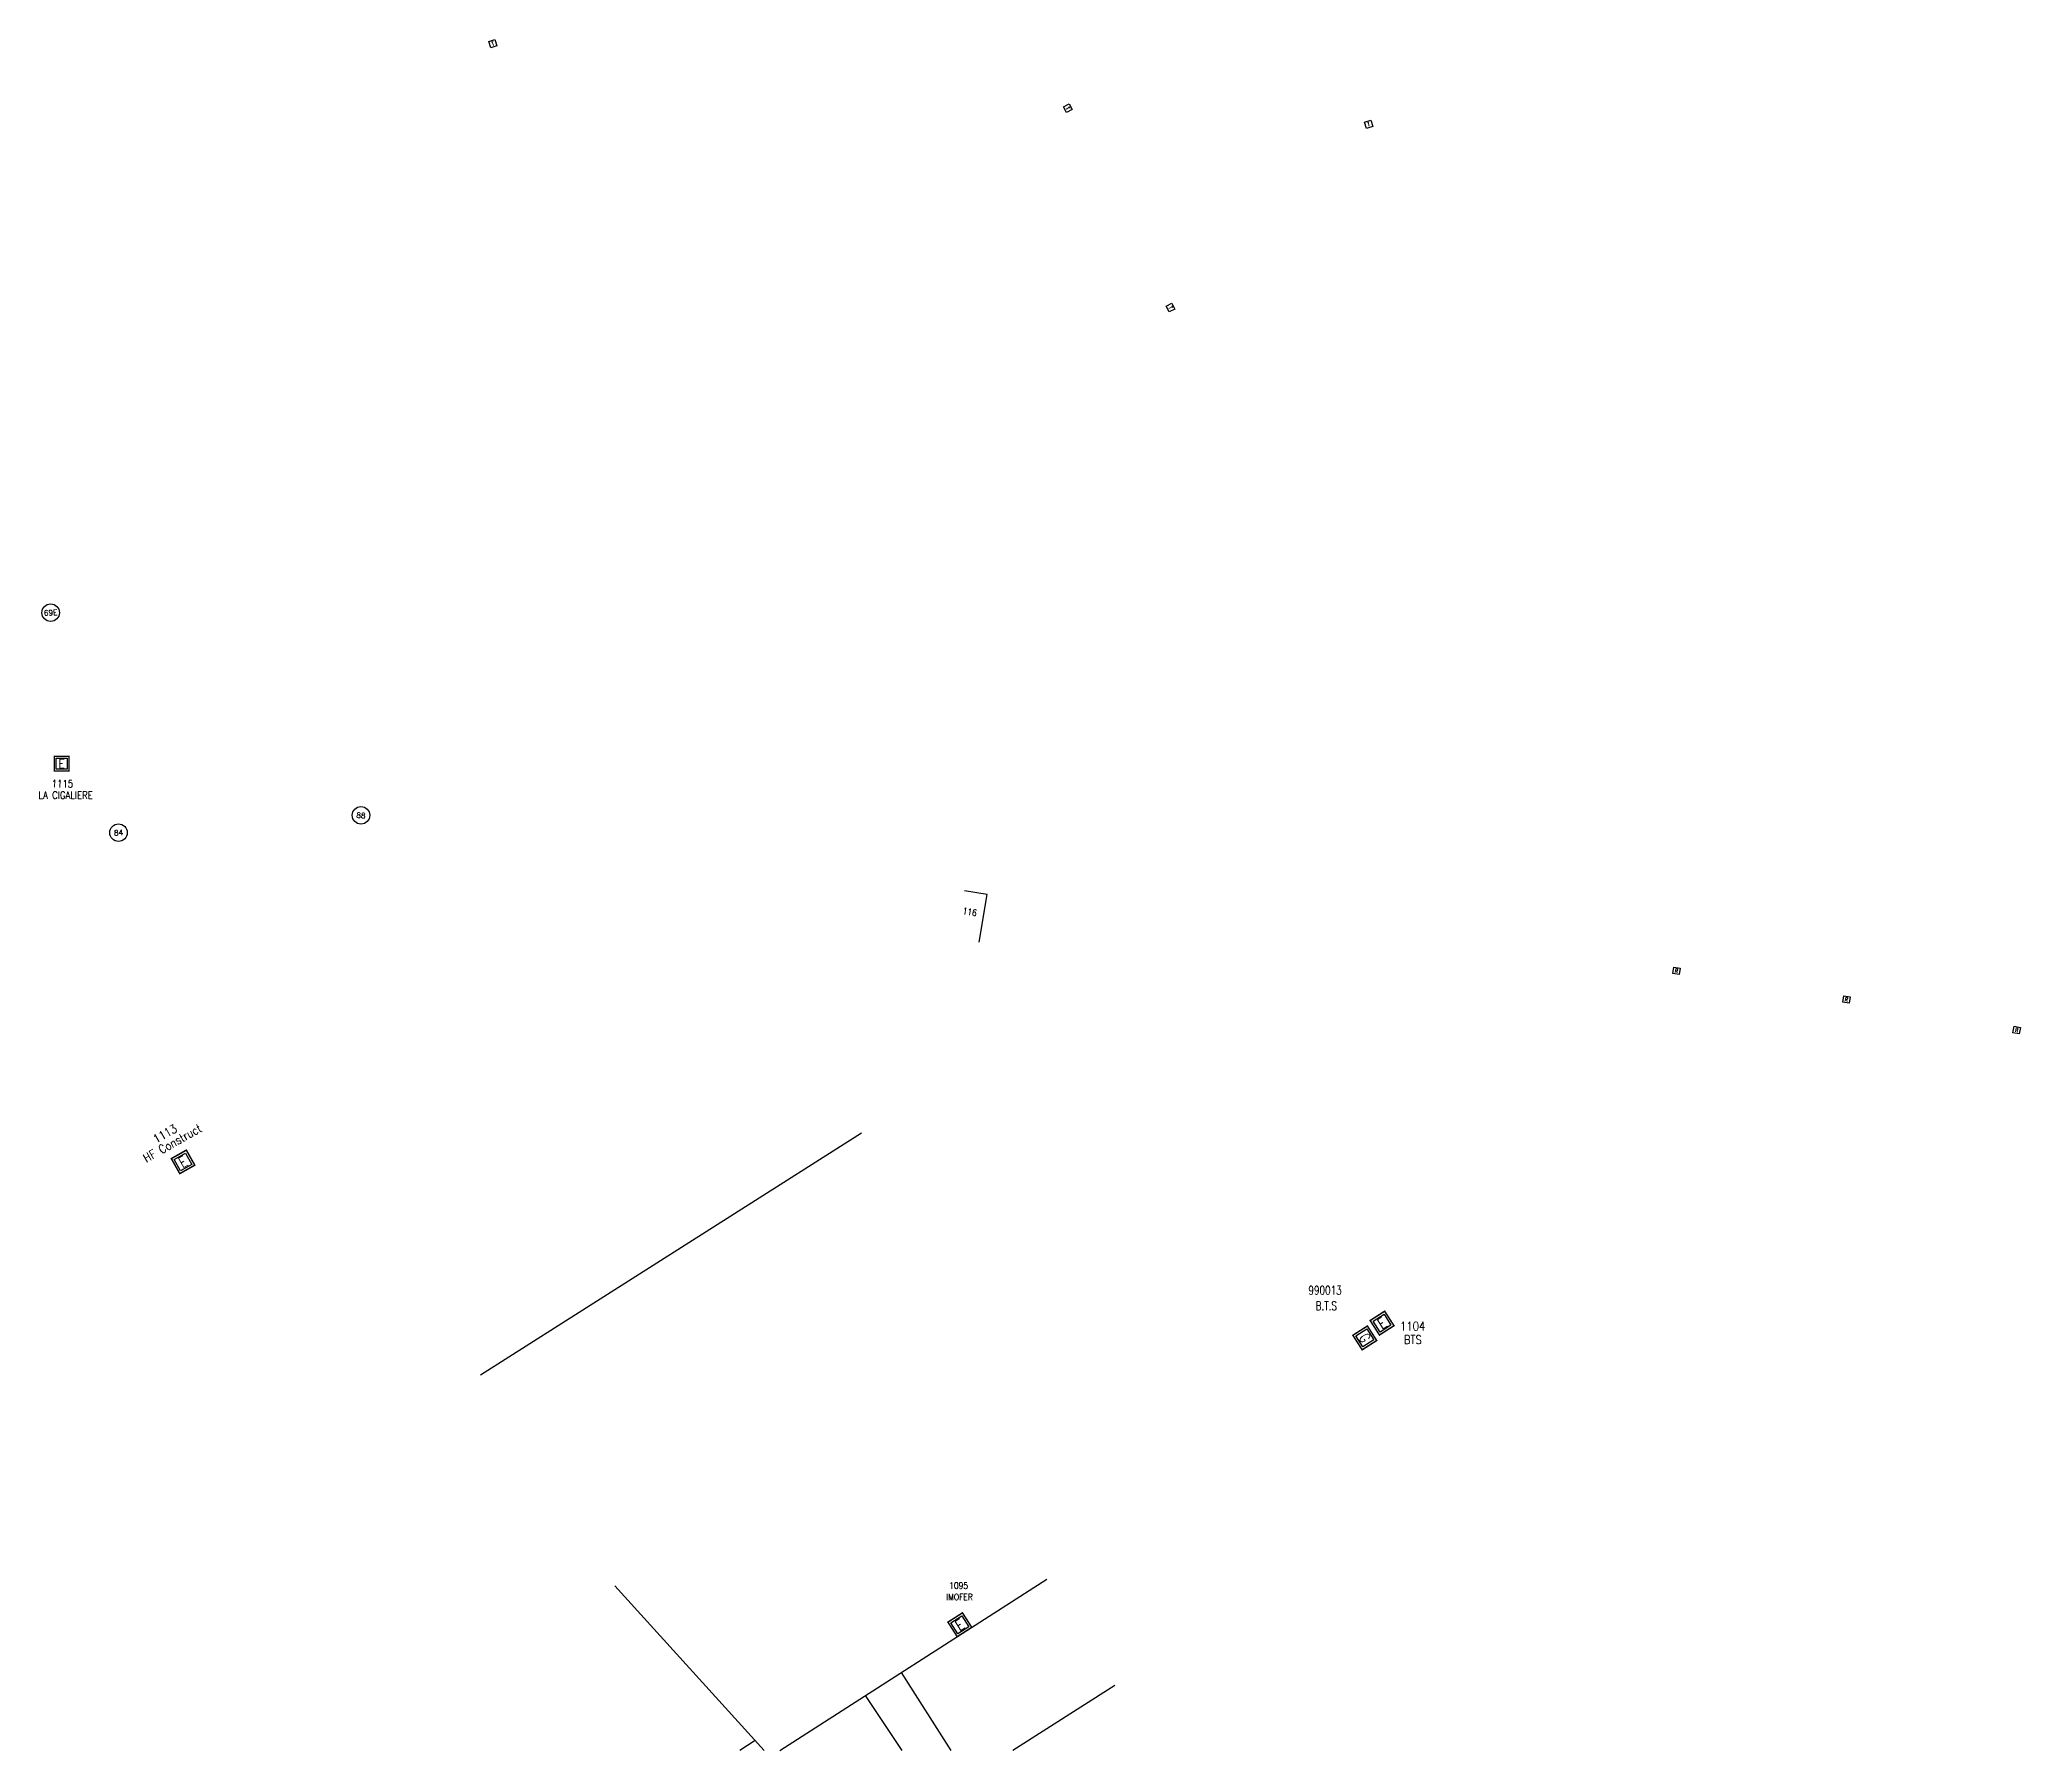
# Model space of a CAD drawing. Header units: millimetres. Extents: x 76013 to 76475, y 158000 to 158819.
# Drawn here: x 76015.9 to 76475.4, y 158000 to 158396.8 of the extents above; entities that cross this region are included whole.
import ezdxf
from ezdxf.enums import TextEntityAlignment as Align

# ---------------------------------------------------------------- set-up
doc = ezdxf.new("R2010")
doc.units = ezdxf.units.MM
doc.header["$MEASUREMENT"] = 0
doc.layers.get('0').update_dxf_attribs({"linetype": 'CONTINUOUS'})
for name, color, linetype in [('B_200', 7, 'CONTINUOUS'), ('BB06', 7, 'CONTINUOUS'), ('G_210', 7, 'CONTINUOUS'), ('M_200', 7, 'CONTINUOUS'), ('W0100', 7, 'CONTINUOUS'), ('W0104', 1, 'CONTINUOUS'), ('W0991', 7, 'CONTINUOUS')]:
    doc.layers.add(name, color=color, linetype=linetype)
doc.styles.add('G_ROMANS', font='ROMANS.SHX', dxfattribs={"width": 0.75})
doc.styles.add('M_ROMANS', font='ROMANS.shx', dxfattribs={"width": 0.75})
doc.styles.get("Standard").update_dxf_attribs({"font": 'romans.shx', "width": 0.85})

# ---------------------------------------------------------------- blocks, each defined once
blk = doc.blocks.new('B_200_02')
at = {"color": 0, "linetype": 'Continuous', "flags": 128}
blk.add_lwpolyline([(-0.75, -0.75), (-0.75, 0.75), (0.75, 0.75), (0.75, -0.75)], close=True, dxfattribs=at)
at = {"color": 0, "linetype": 'Continuous', "style": 'M_ROMANS', "width": 0.75}
blk.add_text('T', height=0.9, dxfattribs=at).set_placement((0, 0), align=Align.MIDDLE)
at = {"color": 0, "linetype": 'Continuous', "style": 'M_ROMANS', "width": 0.75, "flags": 3}
for tag, p in [('DEF_LEG', (0, -5)), ('DEF_COUP', (0, -7.5)), ('DEF_TYPE', (0, -10))]:
    blk.add_attdef(tag, text='', height=1.2, dxfattribs=at).set_placement(p, align=Align.MIDDLE)
blk = doc.blocks.new('M_200_56')
at = {"color": 0, "linetype": 'Continuous', "const_width": 0.35, "flags": 128}
blk.add_lwpolyline([(2, 2), (2, -2), (-2, -2), (-2, 2)], close=True, dxfattribs=at)
at = {"color": 0, "linetype": 'Continuous'}
blk.add_lwpolyline([(-1.5, 1.5), (1.5, 1.5), (1.5, -1.5), (-1.5, -1.5)], close=True, dxfattribs=at)
at = {"color": 0, "linetype": 'Continuous', "width": 0.85}
blk.add_text('E', height=2.5, dxfattribs=at).set_placement((0, 0), align=Align.MIDDLE_CENTER)
for tag, p in [('NUM', (0, 15.06)), ('NOM', (0, 8.65))]:
    blk.add_attdef(tag, text='', height=4, dxfattribs=at).set_placement(p, align=Align.MIDDLE)
at = {"color": 0, "linetype": 'Continuous', "style": 'M_ROMANS', "width": 0.75, "flags": 3}
for tag, p in [('DEF_LEG', (-0.13, -4.99)), ('DEF_COUP', (-0.13, -7.49)), ('DEF_TYPE', (-0.13, -9.99))]:
    blk.add_attdef(tag, text='', height=1.2, dxfattribs=at).set_placement(p, align=Align.MIDDLE)
blk = doc.blocks.new('G_210_17')
at = {"color": 0, "linetype": 'Continuous', "const_width": 0.35, "flags": 128}
blk.add_lwpolyline([(2, 2), (2, -2), (-2, -2), (-2, 2)], close=True, dxfattribs=at)
at = {"color": 0, "linetype": 'Continuous'}
blk.add_lwpolyline([(-1.5, 1.5), (1.5, 1.5), (1.5, -1.5), (-1.5, -1.5)], close=True, dxfattribs=at)
at = {"color": 0, "linetype": 'Continuous', "style": 'G_ROMANS', "width": 0.75}
blk.add_text('G', height=2.5, dxfattribs=at).set_placement((0, 0), align=Align.MIDDLE_CENTER)
at = {"color": 0, "linetype": 'Continuous', "width": 0.75}
for tag, height, p in [('NUM', 4, (0, 14)), ('NOM', 4, (0, 9)), ('BCL', 3, (0, 5))]:
    blk.add_attdef(tag, text='', height=height, dxfattribs=at).set_placement(p, align=Align.MIDDLE)
at = {"color": 0, "linetype": 'Continuous', "width": 0.75, "flags": 3}
for tag, p in [('DEF_LEG', (0.14, -5.11)), ('DEF_COUP', (0.14, -7.61)), ('DEF_TYPE', (0.14, -10.11))]:
    blk.add_attdef(tag, text='', height=1.2, dxfattribs=at).set_placement(p, align=Align.MIDDLE)
blk = doc.blocks.new('B_200_01')
at = {"color": 0, "linetype": 'Continuous', "flags": 128}
blk.add_lwpolyline([(-0.75, -0.75), (-0.75, 0.75), (0.75, 0.75), (0.75, -0.75)], close=True, dxfattribs=at)
at = {"color": 0, "linetype": 'Continuous', "style": 'M_ROMANS', "width": 0.75}
blk.add_text('R', height=0.9, dxfattribs=at).set_placement((0, 0), align=Align.MIDDLE)
at = {"color": 0, "linetype": 'Continuous', "style": 'M_ROMANS', "width": 0.75, "flags": 3}
for tag, p in [('DEF_LEG', (0, -5)), ('DEF_COUP', (0, -7.5)), ('DEF_TYPE', (0, -10))]:
    blk.add_attdef(tag, text='', height=1.2, dxfattribs=at).set_placement(p, align=Align.MIDDLE)

msp = doc.modelspace()

# ---------------------------------------------------------------- linework, layer by layer
at = {"layer": 'W0100', "color": 252, "flags": 128}
for points in [[(76233.82, 158187.44), (76235.7, 158198.53), (76230.48, 158199.41)], [(76118.19, 158087.08), (76206.52, 158143.22)], [(76187.57, 158000), (76249.57, 158039.69)], [(76149.31, 158038.14), (76183.94, 158000)], [(76215.99, 158000), (76207.5, 158012.76)], [(76265.34, 158015.03), (76241.66, 158000)]]:
    msp.add_lwpolyline(points, dxfattribs=at)
at = {"layer": 'W0104', "color": 252}
for points in [[(76227.32, 158000), (76215.81, 158018.08)], [(76181.87, 158002.28), (76178.34, 158000)]]:
    msp.add_lwpolyline(points, dxfattribs=at)
at = {"layer": 'W0991', "color": 252}
for centre in [(76018.44, 158263.9), (76090.44, 158216.9), (76034.19, 158212.88)]:
    msp.add_circle(centre, 2.03, dxfattribs=at)

# ---------------------------------------------------------------- block references
at = {"layer": 'B_200'}
for name, p, rotation in [('B_200_02', (76121.04, 158395.89), 18.24359730423069), ('B_200_02', (76254.41, 158380.94), 297.5672282580636), ('B_200_02', (76324.2, 158377.18), 18.05945275387302), ('B_200_02', (76278.24, 158334.68), 296.2324103665702), ('B_200_01', (76395.61, 158180.83), 350.2487373232584), ('B_200_01', (76435.05, 158174.19), 350.2487373232584), ('B_200_01', (76474.54, 158167.09), 350.2487373232584)]:
    msp.add_blockref(name, p, dxfattribs=dict(at, rotation=rotation))
at = {"layer": 'G_210'}
ref = msp.add_blockref('G_210_17', (76323.31, 158095.68), dxfattribs=dict(at, rotation=302.6009375779584))
ref.add_attrib('NUM', '990013', dxfattribs={"layer": '0', "color": 0, "linetype": 'Continuous', "height": 2, "width": 0.75}).set_placement((76314.1, 158106.73), align=Align.MIDDLE)
ref.add_attrib('NOM', 'B.T.S', dxfattribs={"layer": '0', "color": 0, "linetype": 'Continuous', "height": 2, "width": 0.75}).set_placement((76314.38, 158103.13), align=Align.MIDDLE)
at = {"layer": 'M_200'}
ref = msp.add_blockref('M_200_56', (76020.99, 158228.88), dxfattribs=dict(at, xscale=0.850826803752912, yscale=0.850826803752912, zscale=0.850826803752912, rotation=359.7855342832363))
ref.add_attrib('NUM', '1115', dxfattribs={"layer": '0', "color": 0, "linetype": 'Continuous', "height": 1.702, "rotation": 359.7855, "width": 0.85}).set_placement((76021.17, 158224.24), align=Align.MIDDLE)
ref.add_attrib('NOM', 'LA CIGALIERE', dxfattribs={"layer": '0', "color": 0, "linetype": 'Continuous', "height": 1.7017, "rotation": 359.7855, "width": 0.85}).set_placement((76021.93, 158221.58), align=Align.MIDDLE)
ref = msp.add_blockref('M_200_56', (76049.16, 158136.51), dxfattribs=dict(at, rotation=29.38857946636329))
ref.add_attrib('NUM', '1113', dxfattribs={"layer": '0', "color": 0, "linetype": 'Continuous', "height": 2, "rotation": 29.3886, "width": 0.85}).set_placement((76044.98, 158143.03), align=Align.MIDDLE)
ref.add_attrib('NOM', 'HF Construct', dxfattribs={"layer": '0', "color": 0, "linetype": 'Continuous', "height": 2, "rotation": 29.3886, "width": 0.85}).set_placement((76046.67, 158140.85), align=Align.MIDDLE)
ref = msp.add_blockref('M_200_56', (76327.32, 158099.11), dxfattribs=dict(at, rotation=32.60093757825342))
ref.add_attrib('NUM', '1104', dxfattribs={"layer": '0', "color": 0, "linetype": 'Continuous', "height": 2, "width": 0.85}).set_placement((76334.42, 158098.39), align=Align.MIDDLE)
ref.add_attrib('NOM', 'BTS', dxfattribs={"layer": '0', "color": 0, "linetype": 'Continuous', "height": 2, "width": 0.85}).set_placement((76334.45, 158095.28), align=Align.MIDDLE)
ref = msp.add_blockref('M_200_56', (76229.37, 158029.14), dxfattribs=dict(at, rotation=32.63012321074476))
ref.add_attrib('NUM', '1095', dxfattribs={"layer": '0', "color": 0, "linetype": 'Continuous', "height": 1.5, "width": 0.85}).set_placement((76229.09, 158038.23), align=Align.MIDDLE)
ref.add_attrib('NOM', 'IMOFER', dxfattribs={"layer": '0', "color": 0, "linetype": 'Continuous', "height": 1.5, "width": 0.85}).set_placement((76229.3, 158035.58), align=Align.MIDDLE)

# ---------------------------------------------------------------- texts
at = {"layer": 'BB06', "color": 252, "width": 0.85}
msp.add_text('116', height=1.5, rotation=350.4013, dxfattribs=at).set_placement((76229.92, 158194.03))
at = {"layer": 'W0991', "color": 252}
for s, rotation, p in [('69E', 3.4738, (76018.44, 158263.9)), ('88', 356.2678, (76090.43, 158216.88)), ('84', 2.3475, (76034.2, 158212.88))]:
    msp.add_text(s, height=1.25, rotation=rotation, dxfattribs=at).set_placement(p, align=Align.MIDDLE)

doc.saveas('drawing.dxf')
